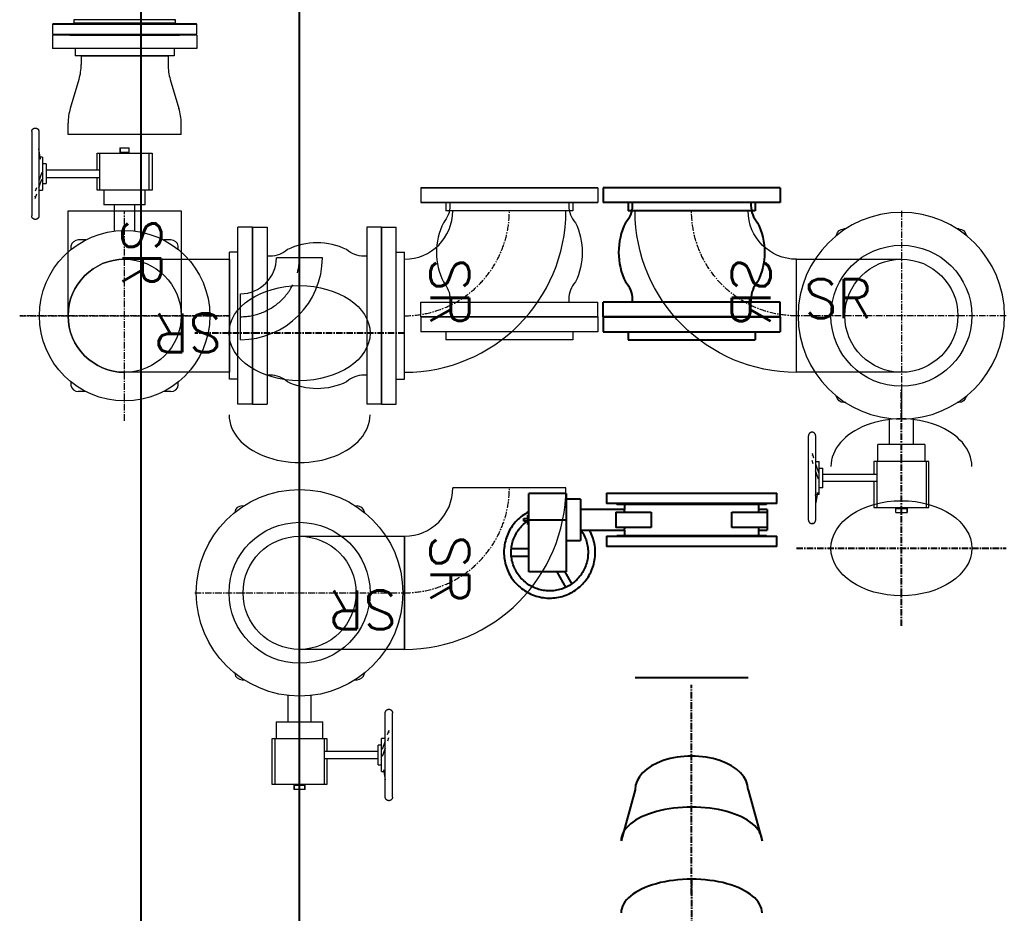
# Model space of a CAD drawing. Extents: x -181672 to 290600, y -29000 to 395522.
# Drawn here: x -171732 to -169821, y 26850 to 28580 of the extents above; entities that cross this region are included whole.
import ezdxf

# ---------------------------------------------------------------- set-up
doc = ezdxf.new("R2010")
doc.units = 0
doc.header["$LTSCALE"] = 10
doc.linetypes.add('XFM7P20PCW$0$CENTER', pattern=[2, 1.25, -0.25, 0.25, -0.25])
for name, color, linetype, lineweight in [('XFM7P20PCW$0$G-IMPT', 252, 'Continuous', 9), ('XFM7P20PCW$0$M-PIPE--2', 252, 'Continuous', 9), ('XFM7P20PCW$0$M-PIPE--4', 252, 'Continuous', 9), ('XFM7P20PCW$0$M-PIPE-PCWS', 252, 'Continuous', 9)]:
    doc.layers.add(name, color=color, linetype=linetype, lineweight=lineweight)
doc.layers.add('XFM7P20PCW$0$P-PCWR-20.7-P', color=252, linetype='Continuous')
doc.styles.add('XFM7P20PCW$0$Standard', font='txt.shx', dxfattribs={"bigfont": 'chineset.shx'})

# ---------------------------------------------------------------- blocks, each defined once
blk = doc.blocks.new('XFM7P20PCW$0$SL200')
for p, q in [((4.445, 17.145), (1.5875, 17.145)), ((1.5875, -17.145), (1.5875, 17.145)), ((4.445, -17.145), (4.445, 17.145)), ((1.5875, 12.303125), (0, 12.303125)), ((0, -12.303125), (0, 12.303125)), ((1.5875, -12.303125), (0, -12.303125)), ((4.445, -17.145), (1.5875, -17.145))]:
    blk.add_line(p, q)
blk = doc.blocks.new('XFM7P20PCW$0$A$C5F376116')
for p, q in [((0, 312.7), (0, 93.7)), ((312.7, 0), (93.7, 0))]:
    blk.add_line(p, q)
for radius in [312.7, 93.7]:
    blk.add_arc((0, 0), radius, 0, 90)
at = {"color": 1, "linetype": 'XFM7P20PCW$0$CENTER'}
blk.add_arc((0, 0), 203.2, 0, 90, dxfattribs=at)
at = {"color": 0, "style": 'XFM7P20PCW$0$Standard'}
blk.add_text('SR', height=75, dxfattribs=at).set_placement((91.2, 50.4))
blk = doc.blocks.new('XFM7P20PCW$0$R8-6')
at = {"color": 0, "linetype": 'ByBlock'}
for p, q in [((-8.41, 0), (8.41, 0)), ((-8.41, 0), (-8.41, -1.7)), ((8.41, 0), (8.41, -1.7)), ((-8.84, -4.59), (-10.53, -10.18)), ((8.84, -4.59), (10.53, -10.18)), ((-10.95, -15.24), (-10.95, -13.07)), ((10.95, -15.24), (10.95, -13.07)), ((10.95, -15.24), (-10.95, -15.24))]:
    blk.add_line(p, q, dxfattribs=at)
for centre, start, end in [((-18.41, -1.7), 343.2016, 0), ((18.41, -1.7), 180, 196.7984), ((-0.95, -13.07), 163.2016, 180), ((0.95, -13.07), 0, 16.7984)]:
    blk.add_arc(centre, 10, start, end, dxfattribs=at)
blk = doc.blocks.new('XFM7P20PCW$0$SL150')
for p, q in [((3.96875, 13.97), (1.42875, 13.97)), ((1.42875, -13.97), (1.42875, 13.97)), ((3.96875, -13.97), (3.96875, 13.97)), ((1.42875, 9.604375), (0, 9.604375)), ((0, -9.604375), (0, 9.604375)), ((1.42875, -9.604375), (0, -9.604375)), ((3.96875, -13.97), (1.42875, -13.97))]:
    blk.add_line(p, q)
blk = doc.blocks.new('XFM7P20PCW$0$HTS 150A-3D_dwg-5203735-參考樓層')
at = {"layer": 'XFM7P20PCW$0$G-IMPT'}
for p, q in [((204.5, 140), (203.5, 139)), ((203.5, 139), (203.5, -139)), ((223.5, 140), (204.5, 140)), ((204.5, 140), (204.5, -140)), ((223.5, -140), (223.5, 140)), ((201.5, 98.5), (195.5, 98.5)), ((195.5, 98.5), (195.5, -98.5)), ((201.5, -98.5), (201.5, 98.5)), ((225.5, 106), (223.5, 106)), ((225.5, -106), (225.5, 106)), ((195.5, -98.5), (201.5, -98.5)), ((223.5, -106), (225.5, -106)), ((203.5, -139), (204.5, -140)), ((204.5, -140), (223.5, -140))]:
    blk.add_line(p, q, dxfattribs=at)
at = {"layer": 'XFM7P20PCW$0$G-IMPT', "flags": 128}
for points in [[(195.5, 96.1), (195.5, 96.5), (195.5, 96.6)], [(201.5, 98.5), (201.6, 98.5), (201.7, 98.5), (201.7, 98.5), (201.8, 98.5), (201.9, 98.5), (202, 98.6), (202.1, 98.6), (202.1, 98.6), (202.2, 98.6), (202.3, 98.7), (202.4, 98.7), (202.4, 98.7), (202.5, 98.8), (202.6, 98.8), (202.6, 98.8), (202.7, 98.9), (202.8, 98.9), (202.8, 99), (202.9, 99.1), (202.9, 99.1), (203, 99.2), (203, 99.2), (203.1, 99.3), (203.1, 99.4), (203.2, 99.4), (203.2, 99.5), (203.3, 99.6), (203.3, 99.6), (203.3, 99.7), (203.4, 99.8), (203.4, 99.9), (203.4, 99.9), (203.4, 100), (203.5, 100.1), (203.5, 100.2), (203.5, 100.2), (203.5, 100.3), (203.5, 100.4), (203.5, 100.5)], [(203.5, -100.4), (203.5, -100.3), (203.5, -100.3), (203.5, -100.2), (203.5, -100.1), (203.4, -100), (203.4, -99.9), (203.4, -99.9), (203.4, -99.8), (203.3, -99.7), (203.3, -99.6), (203.3, -99.6), (203.2, -99.5), (203.2, -99.4), (203.2, -99.4), (203.1, -99.3), (203.1, -99.2), (203, -99.2), (202.9, -99.1), (202.9, -99.1), (202.8, -99), (202.8, -99), (202.7, -98.9), (202.6, -98.9), (202.6, -98.8), (202.5, -98.8), (202.4, -98.7), (202.4, -98.7), (202.3, -98.7), (202.2, -98.6), (202.1, -98.6), (202.1, -98.6), (202, -98.6), (201.9, -98.5), (201.8, -98.5), (201.8, -98.5), (201.7, -98.5), (201.6, -98.5), (201.5, -98.5), (201.5, -98.5)]]:
    blk.add_lwpolyline(points, dxfattribs=at)
blk = doc.blocks.new('XFM7P20PCW$0$A$Cb93b1cc9')
at = {"layer": 'XFM7P20PCW$0$G-IMPT'}
blk.add_blockref('XFM7P20PCW$0$HTS 150A-3D_dwg-5203735-參考樓層', (323, 189), dxfattribs=at)
blk = doc.blocks.new('XFM7P20PCW$0$A$C03461BB6')
at = {"color": 1, "linetype": 'XFM7P20PCW$0$CENTER'}
for p, q in [((0, 203.2), (0, -203.2)), ((203.2, 0), (-203.2, 0))]:
    blk.add_line(p, q, dxfattribs=at)
at = {"color": 0}
blk.add_lwpolyline([(0, -109.5), (-203.2, -109.5), (-203.2, 109.5), (0, 109.5)], dxfattribs=at)
blk.add_circle((0, 0), 109.5, dxfattribs=at)
at = {"color": 0, "style": 'XFM7P20PCW$0$Standard'}
blk.add_text('SR', height=75, dxfattribs=at).set_placement((-188.3, -4.4))
blk = doc.blocks.new('XFM7P20PCW$0$A$C5F2A0C79')
at = {"color": 1, "linetype": 'XFM7P20PCW$0$CENTER'}
for p, q in [((0, 203.2), (0, -203.2)), ((203.2, 0), (-203.2, 0))]:
    blk.add_line(p, q, dxfattribs=at)
at = {"color": 0}
blk.add_lwpolyline([(0, -109.5), (-203.2, -109.5), (-203.2, 109.5), (0, 109.5)], dxfattribs=at)
blk.add_arc((0, 0), 109.5, 270, 90, dxfattribs=at)
at = {"color": 0, "style": 'XFM7P20PCW$0$Standard'}
blk.add_text('SR', height=75, dxfattribs=at).set_placement((-188.3, -4.4))
blk = doc.blocks.new('XFM7P20PCW$0$BV-200A-T')
for p, q in [((-175.5, 363), (-175.3, 363.1)), ((-175.3, 363.1), (-175, 363.2)), ((-175, 363.2), (-174.7, 363.3)), ((-174.7, 363.3), (-174.5, 363.3)), ((-174.5, 363.3), (-174.2, 363.4)), ((-174.2, 363.4), (-173.9, 363.4)), ((-173.9, 363.4), (-173.6, 363.5)), ((-173.6, 363.5), (-173.4, 363.5)), ((-173.4, 363.5), (-173.1, 363.5)), ((-173.1, 363.5), (-173, 363.5)), ((-172.8, 362.2), (-173, 363.5)), ((-173, 363.5), (-173, 363.5)), ((-173, 363.5), (-172.7, 363.5)), ((-172.7, 363.5), (-172.4, 363.5)), ((-172.4, 363.5), (-172.2, 363.4)), ((-172.2, 363.4), (-171.9, 363.4)), ((-171.9, 363.4), (-171.6, 363.4)), ((-171.6, 363.4), (-171.3, 363.3)), ((-171.3, 363.3), (-171.1, 363.2)), ((-171.1, 363.2), (-170.8, 363.1)), ((-170.8, 363.1), (-170.5, 363.1)), ((-180, 357.1), (-179.9, 357.3)), ((-180, 356.8), (-180, 357.1)), ((-180, 356.5), (-180, 356.8)), ((-180, 356.5), (-180, 193.5)), ((-179.9, 357.9), (-179.8, 358.2)), ((-179.9, 357.6), (-179.9, 357.9)), ((-179.9, 357.3), (-179.9, 357.6)), ((-179.8, 358.2), (-179.7, 358.4)), ((-179.7, 358.4), (-179.6, 358.7)), ((-179.6, 359), (-179.4, 359.2)), ((-179.6, 358.7), (-179.6, 359)), ((-179.4, 359.2), (-179.3, 359.5)), ((-179.3, 359.5), (-179.2, 359.7)), ((-179.2, 359.7), (-179.1, 360)), ((-179.1, 360), (-178.9, 360.2)), ((-178.9, 360.2), (-178.8, 360.5)), ((-178.8, 360.5), (-178.6, 360.7)), ((-178.6, 360.7), (-178.4, 360.9)), ((-178.4, 360.9), (-178.3, 361.1)), ((-178.3, 361.1), (-178.1, 361.3)), ((-178.1, 361.3), (-177.9, 361.5)), ((-177.9, 361.5), (-177.7, 361.7)), ((-177.7, 361.7), (-177.5, 361.9)), ((-177.5, 361.9), (-177.2, 362.1)), ((-177.2, 362.1), (-177, 362.2)), ((-177, 362.2), (-176.8, 362.4)), ((-176.8, 362.4), (-176.5, 362.5)), ((-176.5, 362.5), (-176.3, 362.7)), ((-176.3, 362.7), (-176, 362.8)), ((-176, 362.8), (-175.8, 362.9)), ((-175.8, 362.9), (-175.5, 363)), ((-170.5, 363.1), (-170.3, 362.9)), ((-170.3, 362.9), (-170, 362.8)), ((-170, 362.8), (-169.8, 362.7)), ((-169.8, 362.7), (-169.5, 362.6)), ((-169.5, 362.6), (-169.3, 362.4)), ((-169.3, 362.4), (-169, 362.3)), ((-169, 362.3), (-168.8, 362.1)), ((-168.8, 362.1), (-168.6, 361.9)), ((-168.6, 361.9), (-168.4, 361.8)), ((-168.4, 361.8), (-168.2, 361.6)), ((-168.2, 361.6), (-168, 361.4)), ((-168, 361.4), (-167.8, 361.2)), ((-167.8, 361.2), (-167.6, 361)), ((-167.6, 361), (-167.4, 360.7)), ((-167.4, 360.7), (-167.3, 360.5)), ((-167.3, 360.5), (-167.1, 360.3)), ((-167.1, 360.3), (-167, 360)), ((-167, 360), (-166.8, 359.8)), ((-166.8, 359.8), (-166.7, 359.5)), ((-166.7, 359.5), (-166.6, 359.3)), ((-166.6, 359.3), (-166.5, 359)), ((-166.5, 359), (-166.4, 358.8)), ((-166.4, 358.8), (-166.3, 358.5)), ((-166.3, 358.5), (-166.2, 358.2)), ((-166.2, 358.2), (-166.2, 358)), ((-166.2, 358), (-166.1, 357.7)), ((-166.1, 357.7), (-166.1, 357.4)), ((-166.1, 357.4), (-166, 357.1)), ((-166, 357.1), (-166, 356.9)), ((-166, 356.9), (-166, 356.6)), ((-166, 356.6), (-166, 356.5)), ((-166, 356.5), (-166, 193.5)), ((-166, 356.5), (-166, 356.5)), ((-9, 325), (9, 325)), ((-9, 325), (-9, 315)), ((-8.6, 325), (-8.6, 317)), ((8.6, 317), (8.6, 325)), ((9, 315), (9, 325)), ((-166.1, 309.1), (-165.1, 303.5)), ((-162.7, 303.5), (-166, 323)), ((-159, 307), (-166, 307)), ((-159, 307), (-159, 243)), ((-53.1, 315), (53.1, 315)), ((-53.1, 282), (-53.1, 315)), ((-47.8, 243), (-47.8, 315)), ((-8.7, 317), (-9, 317)), ((-8.6, 317), (8.6, 317)), ((9, 317), (8.7, 317)), ((47.8, 243), (47.8, 315)), ((53.1, 315), (53.1, 243)), ((-152, 294.2), (-159, 294.2)), ((-152, 294.2), (-152, 255.8)), ((-160.6, 277.2), (-166.2, 261.1)), ((-49.1, 282), (-152, 282)), ((-152, 268), (-49.1, 268)), ((-53.1, 243), (-53.1, 268)), ((-166.1, 247.4), (-160.3, 264.2)), ((-159, 255.8), (-152, 255.8)), ((-170.9, 247.4), (-173, 241.3)), ((-173, 227.3), (-170, 236.1)), ((-173, 230.3), (-173, 231.3)), ((-166, 243), (-159, 243)), ((53.1, 243), (-53.1, 243)), ((-40, 243), (-40, 215)), ((40, 215), (40, 243)), ((40, 215), (-40, 215)), ((-20, 215), (-20, 163.6)), ((20, 163.6), (20, 215)), ((-180, 193.4), (-180, 193.5)), ((-180, 193.1), (-180, 193.4)), ((-180, 192.9), (-180, 193.1)), ((-179.9, 192.6), (-180, 192.9)), ((-179.9, 192.3), (-179.9, 192.6)), ((-179.8, 192), (-179.9, 192.3)), ((-179.8, 191.8), (-179.8, 192)), ((-179.7, 191.5), (-179.8, 191.8)), ((-179.6, 191.2), (-179.7, 191.5)), ((-179.5, 191), (-179.6, 191.2)), ((-166.3, 191.6), (-166.4, 191.3)), ((-166.4, 191.3), (-166.4, 191)), ((-166.2, 191.8), (-166.3, 191.6)), ((-166.1, 192.1), (-166.2, 191.8)), ((-166, 192.9), (-166.1, 192.7)), ((-166.1, 192.7), (-166.1, 192.4)), ((-166.1, 192.4), (-166.1, 192.1)), ((-166, 193.5), (-166, 193.2)), ((-166, 193.5), (-166, 193.5)), ((-166, 193.2), (-166, 192.9)), ((-179.4, 190.7), (-179.5, 191)), ((-179.3, 190.5), (-179.4, 190.7)), ((-179.2, 190.2), (-179.3, 190.5)), ((-179, 190), (-179.2, 190.2)), ((-178.9, 189.7), (-179, 190)), ((-178.7, 189.5), (-178.9, 189.7)), ((-178.6, 189.3), (-178.7, 189.5)), ((-178.4, 189), (-178.6, 189.3)), ((-178.2, 188.8), (-178.4, 189)), ((-178, 188.6), (-178.2, 188.8)), ((-177.8, 188.4), (-178, 188.6)), ((-177.6, 188.2), (-177.8, 188.4)), ((-177.4, 188.1), (-177.6, 188.2)), ((-177.2, 187.9), (-177.4, 188.1)), ((-177, 187.7), (-177.2, 187.9)), ((-176.7, 187.6), (-177, 187.7)), ((-176.5, 187.4), (-176.7, 187.6)), ((-176.2, 187.3), (-176.5, 187.4)), ((-176, 187.2), (-176.2, 187.3)), ((-175.7, 187.1), (-176, 187.2)), ((-175.5, 186.9), (-175.7, 187.1)), ((-175.2, 186.9), (-175.5, 186.9)), ((-174.9, 186.8), (-175.2, 186.9)), ((-174.7, 186.7), (-174.9, 186.8)), ((-174.4, 186.6), (-174.7, 186.7)), ((-174.1, 186.6), (-174.4, 186.6)), ((-173.8, 186.6), (-174.1, 186.6)), ((-173.6, 186.5), (-173.8, 186.6)), ((-173.3, 186.5), (-173.6, 186.5)), ((-173, 186.5), (-173.3, 186.5)), ((-172.9, 186.5), (-173, 186.5)), ((-172.6, 186.5), (-172.9, 186.5)), ((-172.4, 186.5), (-172.6, 186.5)), ((-172.1, 186.6), (-172.4, 186.5)), ((-171.8, 186.6), (-172.1, 186.6)), ((-171.5, 186.7), (-171.8, 186.6)), ((-171.3, 186.7), (-171.5, 186.7)), ((-171, 186.8), (-171.3, 186.7)), ((-170.7, 186.9), (-171, 186.8)), ((-170.5, 187), (-170.7, 186.9)), ((-170.2, 187.1), (-170.5, 187)), ((-170, 187.2), (-170.2, 187.1)), ((-169.7, 187.3), (-170, 187.2)), ((-169.5, 187.5), (-169.7, 187.3)), ((-169.2, 187.6), (-169.5, 187.5)), ((-169, 187.8), (-169.2, 187.6)), ((-168.8, 187.9), (-169, 187.8)), ((-168.5, 188.1), (-168.8, 187.9)), ((-168.3, 188.3), (-168.5, 188.1)), ((-168.1, 188.5), (-168.3, 188.3)), ((-167.9, 188.7), (-168.1, 188.5)), ((-167.7, 188.9), (-167.9, 188.7)), ((-167.6, 189.1), (-167.7, 188.9)), ((-167.4, 189.3), (-167.6, 189.1)), ((-167.2, 189.5), (-167.4, 189.3)), ((-167.1, 189.8), (-167.2, 189.5)), ((-166.9, 190), (-167.1, 189.8)), ((-166.8, 190.3), (-166.9, 190)), ((-166.7, 190.5), (-166.8, 190.3)), ((-166.6, 190.8), (-166.7, 190.5)), ((-166.4, 191), (-166.6, 190.8)), ((-104, 134.8), (-104, 128)), ((-75.1, 146.7), (-89.8, 146.7)), ((89.8, 146.7), (75.1, 146.7)), ((104, 128), (104, 134.8)), ((-104, -128), (-104, -134.8)), ((104, -134.8), (104, -128)), ((-75.1, -146.8), (-89.8, -146.8)), ((89.8, -146.8), (75.1, -146.8))]:
    blk.add_line(p, q)
blk.add_circle((0, 0), 165)
for centre, start, end in [((-89.8, 132.3), 90, 169.8685), ((89.8, 132.3), 10.1315, 90), ((-89.8, -132.3), 190.1315, 270), ((89.8, -132.3), 270, 349.8685)]:
    blk.add_arc(centre, 14.4, start, end)
blk = doc.blocks.new('XFM7P20PCW$0$A$C58ffb4ec')
for p, q in [((0, 25), (0, 22.14)), ((0, 25), (34.29, 25)), ((34.29, 25), (34.29, 22.14)), ((0, 22.14), (34.29, 22.14)), ((0, 2.86), (34.29, 2.86)), ((0, 0), (0, 2.86)), ((34.29, 0), (34.29, 2.86)), ((0, 0), (34.29, 0))]:
    blk.add_line(p, q)
for points in [[(5.64, 22.14), (5.64, 21.6, -0.184243), (4.35, 18.23, 0.231706), (4.35, 6.77, -0.184243), (5.64, 3.4), (5.64, 2.86)], [(28.65, 22.14), (28.65, 21.6, 0.184243), (29.94, 18.23, -0.231706), (29.94, 6.77, 0.184243), (28.65, 3.4), (28.65, 2.86)]]:
    blk.add_lwpolyline(points, format="xyb")
blk = doc.blocks.new('XFM7P20PCW$0$Es-080')
for p, q in [((-11.43, 15.87), (-11.43, 6.98)), ((4.45, 0), (-4.45, 0))]:
    blk.add_line(p, q)
for radius in [15.87, 6.98]:
    blk.add_arc((-11.43, 0), radius, 0, 90)
at = {"color": 1, "linetype": 'XFM7P20PCW$0$CENTER'}
blk.add_arc((-11.43, 0), 11.43, 0, 90, dxfattribs=at)
blk = doc.blocks.new('XFM7P20PCW$0$BV-250A-T')
for p, q in [((-177, 401.2), (-176.8, 401.4)), ((-176.8, 401.4), (-176.5, 401.5)), ((-176.5, 401.5), (-176.3, 401.7)), ((-176.3, 401.7), (-176, 401.8)), ((-176, 401.8), (-175.8, 401.9)), ((-175.8, 401.9), (-175.5, 402)), ((-175.5, 402), (-175.3, 402.1)), ((-175.3, 402.1), (-175, 402.2)), ((-175, 402.2), (-174.7, 402.3)), ((-174.7, 402.3), (-174.5, 402.3)), ((-174.5, 402.3), (-174.2, 402.4)), ((-174.2, 402.4), (-173.9, 402.4)), ((-173.9, 402.4), (-173.6, 402.5)), ((-173.6, 402.5), (-173.4, 402.5)), ((-173.4, 402.5), (-173.1, 402.5)), ((-173.1, 402.5), (-173, 402.5)), ((-172.8, 401.2), (-173, 402.5)), ((-173, 402.5), (-173, 402.5)), ((-173, 402.5), (-172.7, 402.5)), ((-172.7, 402.5), (-172.4, 402.5)), ((-172.4, 402.5), (-172.2, 402.4)), ((-172.2, 402.4), (-171.9, 402.4)), ((-171.9, 402.4), (-171.6, 402.4)), ((-171.6, 402.4), (-171.3, 402.3)), ((-171.3, 402.3), (-171.1, 402.2)), ((-171.1, 402.2), (-170.8, 402.1)), ((-170.8, 402.1), (-170.5, 402.1)), ((-170.5, 402.1), (-170.3, 401.9)), ((-170.3, 401.9), (-170, 401.8)), ((-170, 401.8), (-169.8, 401.7)), ((-169.8, 401.7), (-169.5, 401.6)), ((-169.5, 401.6), (-169.3, 401.4)), ((-169.3, 401.4), (-169, 401.3)), ((-180, 396.1), (-179.9, 396.3)), ((-180, 395.8), (-180, 396.1)), ((-180, 395.5), (-180, 395.8)), ((-180, 395.5), (-180, 232.5)), ((-179.9, 396.9), (-179.8, 397.2)), ((-179.9, 396.6), (-179.9, 396.9)), ((-179.9, 396.3), (-179.9, 396.6)), ((-179.8, 397.2), (-179.7, 397.4)), ((-179.7, 397.4), (-179.6, 397.7)), ((-179.6, 398), (-179.4, 398.2)), ((-179.6, 397.7), (-179.6, 398)), ((-179.4, 398.2), (-179.3, 398.5)), ((-179.3, 398.5), (-179.2, 398.7)), ((-179.2, 398.7), (-179.1, 399)), ((-179.1, 399), (-178.9, 399.2)), ((-178.9, 399.2), (-178.8, 399.5)), ((-178.8, 399.5), (-178.6, 399.7)), ((-178.6, 399.7), (-178.4, 399.9)), ((-178.4, 399.9), (-178.3, 400.1)), ((-178.3, 400.1), (-178.1, 400.3)), ((-178.1, 400.3), (-177.9, 400.5)), ((-177.9, 400.5), (-177.7, 400.7)), ((-177.7, 400.7), (-177.5, 400.9)), ((-177.5, 400.9), (-177.2, 401.1)), ((-177.2, 401.1), (-177, 401.2)), ((-169, 401.3), (-168.8, 401.1)), ((-168.8, 401.1), (-168.6, 400.9)), ((-168.6, 400.9), (-168.4, 400.8)), ((-168.4, 400.8), (-168.2, 400.6)), ((-168.2, 400.6), (-168, 400.4)), ((-168, 400.4), (-167.8, 400.2)), ((-167.8, 400.2), (-167.6, 400)), ((-167.6, 400), (-167.4, 399.7)), ((-167.4, 399.7), (-167.3, 399.5)), ((-167.3, 399.5), (-167.1, 399.3)), ((-167.1, 399.3), (-167, 399)), ((-167, 399), (-166.8, 398.8)), ((-166.8, 398.8), (-166.7, 398.5)), ((-166.7, 398.5), (-166.6, 398.3)), ((-166.6, 398.3), (-166.5, 398)), ((-166.5, 398), (-166.4, 397.8)), ((-166.4, 397.8), (-166.3, 397.5)), ((-166.3, 397.5), (-166.2, 397.2)), ((-166.2, 397.2), (-166.2, 397)), ((-166.2, 397), (-166.1, 396.7)), ((-166.1, 396.7), (-166.1, 396.4)), ((-166.1, 396.4), (-166, 396.1)), ((-166, 396.1), (-166, 395.9)), ((-166, 395.9), (-166, 395.6)), ((-166, 395.6), (-166, 395.5)), ((-166, 395.5), (-166, 232.5)), ((-166, 395.5), (-166, 395.5)), ((-53.1, 371), (53.1, 371)), ((-53.1, 321), (-53.1, 371)), ((-47.8, 282), (-47.8, 371)), ((-11, 381), (11, 381)), ((-11, 381), (-11, 371)), ((-10.7, 373), (-11, 373)), ((-10.5, 381), (-10.5, 373)), ((-10.5, 373), (10.5, 373)), ((10.5, 373), (10.5, 381)), ((10.5, 373), (11, 373)), ((11, 371), (11, 381)), ((47.8, 282), (47.8, 371)), ((53.1, 371), (53.1, 282)), ((-166.1, 348.1), (-165.1, 342.5)), ((-162.7, 342.5), (-166, 362)), ((-159, 346), (-166, 346)), ((-159, 346), (-159, 282)), ((-152, 333.2), (-159, 333.2)), ((-152, 333.2), (-152, 294.8)), ((-160.6, 316.2), (-166.2, 300.1)), ((-49.1, 321), (-152, 321)), ((-152, 307), (-49.1, 307)), ((-53.1, 282), (-53.1, 307)), ((-166.1, 286.4), (-160.3, 303.3)), ((-159, 294.8), (-152, 294.8)), ((-170.9, 286.4), (-173, 280.3)), ((-173, 266.3), (-170, 275.1)), ((-173, 269.3), (-173, 270.3)), ((-166, 282), (-159, 282)), ((53.1, 282), (-53.1, 282)), ((-45.3, 282), (-45.3, 249.5)), ((45.3, 249.5), (45.3, 282)), ((45.3, 249.5), (-45.3, 249.5)), ((-22.7, 249.5), (-22.7, 198.7)), ((22.7, 198.7), (22.7, 249.5)), ((-180, 232.4), (-180, 232.5)), ((-180, 232.1), (-180, 232.4)), ((-180, 231.9), (-180, 232.1)), ((-179.9, 231.6), (-180, 231.9)), ((-179.9, 231.3), (-179.9, 231.6)), ((-179.8, 231), (-179.9, 231.3)), ((-179.8, 230.8), (-179.8, 231)), ((-179.7, 230.5), (-179.8, 230.8)), ((-179.6, 230.2), (-179.7, 230.5)), ((-179.5, 230), (-179.6, 230.2)), ((-179.4, 229.7), (-179.5, 230)), ((-179.3, 229.5), (-179.4, 229.7)), ((-179.2, 229.2), (-179.3, 229.5)), ((-166.7, 229.5), (-166.8, 229.3)), ((-166.6, 229.8), (-166.7, 229.5)), ((-166.4, 230), (-166.6, 229.8)), ((-166.3, 230.6), (-166.4, 230.3)), ((-166.4, 230.3), (-166.4, 230)), ((-166.2, 230.8), (-166.3, 230.6)), ((-166.1, 231.1), (-166.2, 230.8)), ((-166, 231.9), (-166.1, 231.7)), ((-166.1, 231.7), (-166.1, 231.4)), ((-166.1, 231.4), (-166.1, 231.1)), ((-166, 232.5), (-166, 232.2)), ((-166, 232.5), (-166, 232.5)), ((-166, 232.2), (-166, 231.9)), ((-179, 229), (-179.2, 229.2)), ((-178.9, 228.7), (-179, 229)), ((-178.7, 228.5), (-178.9, 228.7)), ((-178.6, 228.3), (-178.7, 228.5)), ((-178.4, 228), (-178.6, 228.3)), ((-178.2, 227.8), (-178.4, 228)), ((-178, 227.6), (-178.2, 227.8)), ((-177.8, 227.4), (-178, 227.6)), ((-177.6, 227.2), (-177.8, 227.4)), ((-177.4, 227.1), (-177.6, 227.2)), ((-177.2, 226.9), (-177.4, 227.1)), ((-177, 226.7), (-177.2, 226.9)), ((-176.7, 226.6), (-177, 226.7)), ((-176.5, 226.4), (-176.7, 226.6)), ((-176.2, 226.3), (-176.5, 226.4)), ((-176, 226.2), (-176.2, 226.3)), ((-175.7, 226.1), (-176, 226.2)), ((-175.5, 225.9), (-175.7, 226.1)), ((-175.2, 225.9), (-175.5, 225.9)), ((-174.9, 225.8), (-175.2, 225.9)), ((-174.7, 225.7), (-174.9, 225.8)), ((-174.4, 225.6), (-174.7, 225.7)), ((-174.1, 225.6), (-174.4, 225.6)), ((-173.8, 225.6), (-174.1, 225.6)), ((-173.6, 225.5), (-173.8, 225.6)), ((-173.3, 225.5), (-173.6, 225.5)), ((-173, 225.5), (-173.3, 225.5)), ((-172.9, 225.5), (-173, 225.5)), ((-172.6, 225.5), (-172.9, 225.5)), ((-172.4, 225.5), (-172.6, 225.5)), ((-172.1, 225.6), (-172.4, 225.5)), ((-171.8, 225.6), (-172.1, 225.6)), ((-171.5, 225.7), (-171.8, 225.6)), ((-171.3, 225.7), (-171.5, 225.7)), ((-171, 225.8), (-171.3, 225.7)), ((-170.7, 225.9), (-171, 225.8)), ((-170.5, 226), (-170.7, 225.9)), ((-170.2, 226.1), (-170.5, 226)), ((-170, 226.2), (-170.2, 226.1)), ((-169.7, 226.3), (-170, 226.2)), ((-169.5, 226.5), (-169.7, 226.3)), ((-169.2, 226.6), (-169.5, 226.5)), ((-169, 226.8), (-169.2, 226.6)), ((-168.8, 226.9), (-169, 226.8)), ((-168.5, 227.1), (-168.8, 226.9)), ((-168.3, 227.3), (-168.5, 227.1)), ((-168.1, 227.5), (-168.3, 227.3)), ((-167.9, 227.7), (-168.1, 227.5)), ((-167.7, 227.9), (-167.9, 227.7)), ((-167.6, 228.1), (-167.7, 227.9)), ((-167.4, 228.3), (-167.6, 228.1)), ((-167.2, 228.5), (-167.4, 228.3)), ((-167.1, 228.8), (-167.2, 228.5)), ((-166.9, 229), (-167.1, 228.8)), ((-166.8, 229.3), (-166.9, 229)), ((-125.6, 156.3), (-125.6, 155.6)), ((-107.8, 168.2), (-111.4, 168.2)), ((111.4, 168.2), (107.8, 168.2)), ((125.6, 155.6), (125.6, 156.3)), ((-125.6, -155.6), (-125.6, -156.3)), ((-107.8, -168.3), (-111.4, -168.3)), ((111.4, -168.3), (107.8, -168.3)), ((125.6, -156.3), (125.6, -155.6))]:
    blk.add_line(p, q)
blk.add_circle((0, 0), 200)
for centre, start, end in [((-111.4, 153.8), 90, 169.8685), ((111.4, 153.8), 10.1315, 90), ((-111.4, -153.8), 190.1315, 270), ((111.4, -153.8), 270, 349.8685)]:
    blk.add_arc(centre, 14.4, start, end)
blk = doc.blocks.new('XFM7P20PCW$0$BV-200A-HN')
for p, q in [((-39.1, 363.3), (-42.6, 363)), ((-35.6, 363.5), (-39.1, 363.3)), ((-32, 363.5), (-35.6, 363.5)), ((-28.5, 363.4), (-32, 363.5)), ((-25, 363.1), (-28.5, 363.4)), ((-21.5, 362.7), (-25, 363.1)), ((-87.9, 344.4), (-90.6, 342.2)), ((-85.1, 346.6), (-87.9, 344.4)), ((-82.2, 348.6), (-85.1, 346.6)), ((-79.2, 350.5), (-82.2, 348.6)), ((-76.1, 352.3), (-79.2, 350.5)), ((-73, 353.9), (-76.1, 352.3)), ((-69.8, 355.5), (-73, 353.9)), ((-66.6, 356.9), (-69.8, 355.5)), ((-63.3, 358.2), (-66.6, 356.9)), ((-59.9, 359.3), (-63.3, 358.2)), ((-62.8, 343.3), (-60, 344.4)), ((-60, 344.4), (-57.2, 345.5)), ((-56.5, 360.3), (-59.9, 359.3)), ((-57.2, 345.5), (-54.4, 346.4)), ((-53.1, 361.2), (-56.5, 360.3)), ((-54.4, 346.4), (-51.5, 347.2)), ((-49.6, 361.9), (-53.1, 361.2)), ((-51.5, 347.2), (-48.6, 347.9)), ((-46.2, 362.5), (-49.6, 361.9)), ((-48.6, 347.9), (-45.7, 348.4)), ((-42.6, 363), (-46.2, 362.5)), ((-45.7, 348.4), (-42.7, 348.9)), ((-42.7, 348.9), (-39.8, 349.2)), ((-40, 350.2), (-40, 315)), ((-39.8, 349.2), (-36.8, 349.4)), ((-36.8, 349.4), (-33.8, 349.5)), ((-33.8, 349.5), (-30.8, 349.5)), ((-30.8, 349.5), (-27.8, 349.3)), ((-27.8, 349.3), (-24.9, 349.1)), ((-26, 315), (-26, 350.1)), ((-24.9, 349.1), (-21.9, 348.7)), ((-21.9, 348.7), (-19, 348.2)), ((-18, 362.2), (-21.5, 362.7)), ((-19, 348.2), (-16.1, 347.6)), ((-14.5, 361.5), (-18, 362.2)), ((-16.1, 347.6), (-13.2, 346.8)), ((-11, 360.7), (-14.5, 361.5)), ((-13.2, 346.8), (-10.3, 346)), ((-7.6, 359.8), (-11, 360.7)), ((-10.3, 346), (-7.5, 345)), ((-4.3, 358.7), (-7.6, 359.8)), ((-7.5, 345), (-4.7, 343.9)), ((-0.9, 357.5), (-4.3, 358.7)), ((2.3, 356.1), (-0.9, 357.5)), ((5.6, 354.7), (2.3, 356.1)), ((8.7, 353.1), (5.6, 354.7)), ((11.8, 351.3), (8.7, 353.1)), ((14.8, 349.5), (11.8, 351.3)), ((17.8, 347.5), (14.8, 349.5)), ((20.6, 345.4), (17.8, 347.5)), ((23.4, 343.2), (20.6, 345.4)), ((-104.9, 326.5), (-106.9, 323.6)), ((-102.8, 329.4), (-104.9, 326.5)), ((-100.6, 332.1), (-102.8, 329.4)), ((-98.3, 334.8), (-100.6, 332.1)), ((-95.8, 337.3), (-98.3, 334.8)), ((-93.3, 339.8), (-95.8, 337.3)), ((-90.6, 342.2), (-93.3, 339.8)), ((-89, 324.1), (-87, 326.3)), ((-87, 326.3), (-84.9, 328.4)), ((-84.9, 328.4), (-82.7, 330.5)), ((-82.7, 330.5), (-80.5, 332.4)), ((-80.5, 332.4), (-78.1, 334.3)), ((-78.1, 334.3), (-75.7, 336)), ((-75.7, 336), (-73.3, 337.7)), ((-73.3, 337.7), (-70.7, 339.2)), ((-70.7, 339.2), (-68.1, 340.7)), ((-68.1, 340.7), (-65.5, 342.1)), ((-65.5, 342.1), (-62.8, 343.3)), ((-4.7, 343.9), (-2, 342.7)), ((-2, 342.7), (0.7, 341.4)), ((0.7, 341.4), (3.3, 340)), ((3.3, 340), (5.9, 338.5)), ((5.9, 338.5), (8.4, 336.9)), ((8.4, 336.9), (10.8, 335.2)), ((10.8, 335.2), (13.2, 333.4)), ((13.2, 333.4), (15.5, 331.5)), ((15.5, 331.5), (17.7, 329.6)), ((17.7, 329.6), (19.9, 327.5)), ((19.9, 327.5), (21.9, 325.3)), ((21.9, 325.3), (23.9, 323.1)), ((26.1, 340.9), (23.4, 343.2)), ((28.7, 338.5), (26.1, 340.9)), ((27.3, 325), (32.7, 325)), ((27.3, 317), (27.3, 325)), ((31.1, 336), (28.7, 338.5)), ((33.5, 333.4), (31.1, 336)), ((32.7, 325), (32.7, 317)), ((35.8, 330.6), (33.5, 333.4)), ((38, 327.9), (35.8, 330.6)), ((40, 325), (38, 327.9)), ((42, 322), (40, 325)), ((-115.1, 308), (-116.4, 304.6)), ((-113.8, 311.2), (-115.1, 308)), ((-112.2, 314.4), (-113.8, 311.2)), ((-110.6, 317.6), (-112.2, 314.4)), ((-108.8, 320.6), (-110.6, 317.6)), ((-106.9, 323.6), (-108.8, 320.6)), ((-101.6, 304), (-100.4, 306.7)), ((-100.4, 306.7), (-99.1, 309.4)), ((-99.1, 309.4), (-97.7, 312)), ((-97.7, 312), (-96.1, 314.6)), ((-96.1, 314.6), (-94.5, 317.1)), ((-94.5, 317.1), (-92.8, 319.5)), ((-92.8, 319.5), (-90.9, 321.8)), ((-90.9, 321.8), (-89, 324.1)), ((-70.8, 315), (81, 315)), ((-70.8, 243), (-70.8, 315)), ((21, 317), (21, 315)), ((21, 317), (27.7, 317)), ((23.9, 323.1), (25.8, 320.8)), ((25.8, 320.8), (27.3, 318.7)), ((32.1, 317), (27.9, 317)), ((30, 315), (30, 243)), ((32.7, 317), (32.3, 317)), ((32.7, 317), (39, 317)), ((39, 315), (39, 317)), ((43.8, 319), (42, 322)), ((45.5, 315.9), (43.8, 319)), ((45.9, 315), (45.5, 315.9)), ((81, 243), (81, 315)), ((-120.6, 287.5), (-121, 284)), ((-120, 291), (-120.6, 287.5)), ((-119.3, 294.5), (-120, 291)), ((-118.5, 297.9), (-119.3, 294.5)), ((-117.5, 301.3), (-118.5, 297.9)), ((-116.4, 304.6), (-117.5, 301.3)), ((-107, 283.9), (-106.5, 286.9)), ((-106.5, 286.9), (-106, 289.8)), ((-106, 289.8), (-105.4, 292.7)), ((-105.4, 292.7), (-104.6, 295.6)), ((-104.6, 295.6), (-103.7, 298.4)), ((-103.7, 298.4), (-102.7, 301.2)), ((-102.7, 301.2), (-101.6, 304)), ((-121.3, 280.4), (-121.5, 276.9)), ((-121.5, 276.9), (-121.5, 275)), ((-121.5, 275), (-121.4, 271.5)), ((-121.4, 271.5), (-121.2, 267.9)), ((-121, 284), (-121.3, 280.4)), ((-121.2, 267.9), (-120.9, 264.4)), ((-107.5, 275), (-107.4, 278)), ((-107.5, 273.4), (-107.5, 275)), ((-107.4, 270.4), (-107.5, 273.4)), ((-107.4, 278), (-107.3, 281)), ((-107.1, 267.4), (-107.4, 270.4)), ((-107.3, 281), (-107, 283.9)), ((-120.9, 264.4), (-120.4, 260.9)), ((-120.4, 260.9), (-119.7, 257.4)), ((-119.7, 257.4), (-119, 254)), ((-119, 254), (-118.1, 250.5)), ((-118.1, 250.5), (-117, 247.2)), ((-106.8, 264.5), (-107.1, 267.4)), ((-106.3, 261.5), (-106.8, 264.5)), ((-105.7, 258.6), (-106.3, 261.5)), ((-105, 255.7), (-105.7, 258.6)), ((-104.1, 252.9), (-105, 255.7)), ((-103.2, 250), (-104.1, 252.9)), ((-102.1, 247.3), (-103.2, 250)), ((-70.8, 261.3), (-101.4, 243.6)), ((-117, 247.2), (-115.8, 243.8)), ((-115.8, 243.8), (-114.5, 240.5)), ((-114.5, 240.5), (-113.1, 237.3)), ((-113.1, 237.3), (-111.5, 234.1)), ((-111.5, 234.1), (-109.8, 231)), ((-109.8, 231), (-108, 228)), ((-101, 244.5), (-102.1, 247.3)), ((-99.7, 241.8), (-101, 244.5)), ((-98.3, 239.2), (-99.7, 241.8)), ((-96.8, 236.6), (-98.3, 239.2)), ((-95.3, 234.1), (-96.8, 236.6)), ((-93.6, 231.6), (-95.3, 234.1)), ((-94.6, 231.3), (-70.8, 245.1)), ((-91.8, 229.2), (-93.6, 231.6)), ((81, 243), (-70.8, 243)), ((-10, 243), (-10, 215)), ((70, 215), (70, 243)), ((-108, 228), (-106, 225)), ((-106, 225), (-104, 222.1)), ((-104, 222.1), (-101.8, 219.4)), ((-101.8, 219.4), (-99.5, 216.6)), ((-99.5, 216.6), (-97.1, 214)), ((-97.1, 214), (-94.7, 211.5)), ((-94.7, 211.5), (-92.1, 209.1)), ((-89.9, 226.9), (-91.8, 229.2)), ((-87.9, 224.7), (-89.9, 226.9)), ((-85.9, 222.5), (-87.9, 224.7)), ((-83.7, 220.4), (-85.9, 222.5)), ((-81.5, 218.5), (-83.7, 220.4)), ((-79.2, 216.6), (-81.5, 218.5)), ((-76.8, 214.8), (-79.2, 216.6)), ((-74.4, 213.1), (-76.8, 214.8)), ((-71.9, 211.5), (-74.4, 213.1)), ((-69.3, 210), (-71.9, 211.5)), ((70, 215), (-10, 215)), ((4.7, 210.8), (2.1, 209.3)), ((7.3, 212.3), (4.7, 210.8)), ((9.7, 214), (7.3, 212.3)), ((10, 214.2), (9.7, 214)), ((10, 215), (10, 130)), ((50, 130), (50, 215)), ((-92.1, 209.1), (-89.4, 206.8)), ((-89.4, 206.8), (-86.6, 204.6)), ((-86.6, 204.6), (-83.8, 202.5)), ((-83.8, 202.5), (-80.8, 200.5)), ((-80.8, 200.5), (-77.8, 198.7)), ((-77.8, 198.7), (-74.7, 196.9)), ((-74.7, 196.9), (-71.6, 195.3)), ((-71.6, 195.3), (-68.3, 193.9)), ((-66.7, 208.6), (-69.3, 210)), ((-68.3, 193.9), (-65.1, 192.5)), ((-64, 207.3), (-66.7, 208.6)), ((-65.1, 192.5), (-61.7, 191.3)), ((-61.3, 206.1), (-64, 207.3)), ((-61.7, 191.3), (-58.4, 190.2)), ((-58.5, 205), (-61.3, 206.1)), ((-55.7, 204), (-58.5, 205)), ((-52.8, 203.2), (-55.7, 204)), ((-49.9, 202.4), (-52.8, 203.2)), ((-47, 201.8), (-49.9, 202.4)), ((-44.1, 201.3), (-47, 201.8)), ((-41.1, 200.9), (-44.1, 201.3)), ((-38.2, 200.7), (-41.1, 200.9)), ((-35.2, 200.5), (-38.2, 200.7)), ((-32.2, 200.5), (-35.2, 200.5)), ((-29.2, 200.6), (-32.2, 200.5)), ((-26.2, 200.8), (-29.2, 200.6)), ((-23.3, 201.1), (-26.2, 200.8)), ((-20.3, 201.6), (-23.3, 201.1)), ((-17.4, 202.1), (-20.3, 201.6)), ((-14.5, 202.8), (-17.4, 202.1)), ((-11.6, 203.6), (-14.5, 202.8)), ((-8.8, 204.5), (-11.6, 203.6)), ((-6, 205.6), (-8.8, 204.5)), ((-6.1, 190.7), (-2.7, 191.8)), ((-3.2, 206.7), (-6, 205.6)), ((-0.5, 207.9), (-3.2, 206.7)), ((-2.7, 191.8), (0.6, 193.1)), ((2.1, 209.3), (-0.5, 207.9)), ((0.6, 193.1), (3.8, 194.5)), ((3.8, 194.5), (7, 196.1)), ((7, 196.1), (10, 197.7)), ((-58.4, 190.2), (-55, 189.3)), ((-55, 189.3), (-51.5, 188.5)), ((-51.5, 188.5), (-48, 187.8)), ((-48, 187.8), (-44.5, 187.3)), ((-44.5, 187.3), (-41, 186.9)), ((-41, 186.9), (-37.5, 186.6)), ((-37.5, 186.6), (-34, 186.5)), ((-34, 186.5), (-30.4, 186.5)), ((-30.4, 186.5), (-26.9, 186.7)), ((-26.9, 186.7), (-23.4, 187)), ((-23.4, 187), (-19.8, 187.5)), ((-19.8, 187.5), (-16.4, 188.1)), ((-16.4, 188.1), (-12.9, 188.8)), ((-12.9, 188.8), (-9.5, 189.7)), ((-9.5, 189.7), (-6.1, 190.7)), ((-1.6, 165), (-21.6, 165)), ((-21.6, -165), (-21.6, 165)), ((-1.6, 165), (-1.6, -165)), ((81.6, 165), (61.6, 165)), ((61.6, -165), (61.6, 165)), ((81.6, 165), (81.6, -165)), ((0, 145), (-1.6, 145)), ((0, 145), (0, -145)), ((45, 146.7), (15, 146.7)), ((15, 78), (15, 146.7)), ((45, 146.7), (45, 78)), ((61.6, 145), (60, 145)), ((60, -145), (60, 145)), ((10, 130), (0, 130)), ((60, 130), (50, 130)), ((45, 78), (15, 78)), ((15, -78), (45, -78)), ((15, -146.7), (15, -78)), ((45, -78), (45, -146.7)), ((0, -130), (10, -130)), ((10, -130), (10, -146.7)), ((50, -146.7), (50, -130)), ((50, -130), (60, -130)), ((-1.6, -145), (0, -145)), ((50, -146.7), (10, -146.7)), ((60, -145), (61.6, -145)), ((-21.6, -165), (-1.6, -165)), ((61.6, -165), (81.6, -165))]:
    blk.add_line(p, q)
for centre, start, end in [((-33, 356.5), 85.2104, 94.7896), ((-103.6, 234.3), 205.2104, 214.7896)]:
    blk.add_arc(centre, 7, start, end)
for points in [[(10, 130), (10, 130), (10.4, 129.9), (12.1, 129.7), (13.9, 129.5), (15, 129.3)], [(45, 129.3), (46.1, 129.5), (47.9, 129.7), (49.6, 129.9), (50, 130), (50, 130)], [(15, -129.3), (13.9, -129.5), (12.1, -129.7), (10.4, -129.9), (10, -130), (10, -130)], [(50, -130), (50, -130), (49.6, -129.9), (47.9, -129.7), (46.1, -129.5), (45, -129.3)]]:
    blk.add_open_spline(points, degree=3)
blk = doc.blocks.new('XFM7P20PCW$0$A$Ca4b834ba')
at = {"color": 1, "linetype": 'XFM7P20PCW$0$CENTER'}
for p, q in [((-429.7, -1891.4), (-836.1, -1891.4)), ((532.9, -2458.1), (532.9, -2000.9)), ((329.7, -2307.8), (736.1, -2307.8)), ((126.5, -2978.5), (126.5, -2572.1)), ((126.5, -2948.7), (126.5, -3355.1))]:
    blk.add_line(p, q, dxfattribs=at)
at = {"layer": 'XFM7P20PCW$0$M-PIPE--2'}
blk.add_circle((-632.9, -2394.1), 136.5, dxfattribs=at)
blk.add_ellipse((-632.9, -1891.4), major_axis=(-136.5, 0), ratio=0.674206, dxfattribs=at)
blk.add_ellipse((-632.9, -2049.8), major_axis=(-136.5, 0), ratio=0.674206, start_param=6.283184, end_param=9.424779, dxfattribs=at)
at = {"layer": 'XFM7P20PCW$0$M-PIPE-PCWS'}
blk.add_circle((532.9, -1857.7), 136.5, dxfattribs=at)
blk.add_ellipse((532.9, -2149.4), major_axis=(136.5, 0), ratio=0.674206, start_param=6.283184, end_param=9.424779, dxfattribs=at)
blk.add_ellipse((532.9, -2307.8), major_axis=(136.5, 0), ratio=0.674206, dxfattribs=at)
at = {"layer": 'XFM7P20PCW$0$P-PCWR-20.7-P'}
for p, q in [((236, -2558.6), (17, -2558.6)), ((17, -2775.3), (-10, -2874)), ((236, -2775.3), (263, -2874))]:
    blk.add_line(p, q, dxfattribs=at)
for centre, major_axis, ratio in [((126.5, -2775.3), (109.5, 0), 0.594111), ((126.5, -2874), (136.5, 0), 0.47667), ((126.5, -3013.7), (136.5, 0), 0.47667)]:
    blk.add_ellipse(centre, major_axis=major_axis, ratio=ratio, start_param=0, end_param=3.141593, dxfattribs=at)
at = {"layer": 'XFM7P20PCW$0$M-PIPE--2', "xscale": 10.00000000000001, "yscale": 10.00000000000001, "zscale": 10.00000000000001}
blk.add_blockref('XFM7P20PCW$0$A$C58ffb4ec', (-397.9, -1860), dxfattribs=at)
at = {"layer": 'XFM7P20PCW$0$M-PIPE--2', "xscale": 10.00000000000002, "yscale": 10.00000000000002, "zscale": 10.00000000000002, "rotation": 90}
blk.add_blockref('XFM7P20PCW$0$SL200', (-226.5, -1904.5), dxfattribs=at)
at = {"layer": 'XFM7P20PCW$0$M-PIPE--2'}
for name, p, rotation in [('XFM7P20PCW$0$A$C03461BB6', (-632.9, -2394.1), 180), ('XFM7P20PCW$0$BV-250A-T', (-632.9, -2394.1), 180), ('XFM7P20PCW$0$A$C5F376116', (-429.7, -2190.9), 270)]:
    blk.add_blockref(name, p, dxfattribs=dict(at, rotation=rotation))
at = {"layer": 'XFM7P20PCW$0$M-PIPE--4'}
for name, p, rotation in [('XFM7P20PCW$0$A$Cb93b1cc9', (-1160.8, -766.1), 270), ('XFM7P20PCW$0$A$C03461BB6', (-971.8, -1857.7), 270), ('XFM7P20PCW$0$A$C5F2A0C79', (-971.8, -1857.7), 180), ('XFM7P20PCW$0$A$C5F376116', (-429.7, -1654.5), 270)]:
    blk.add_blockref(name, p, dxfattribs=dict(at, rotation=rotation))
for name, p, xscale, yscale, zscale, rotation in [('XFM7P20PCW$0$SL150', (-971.8, -1354.3), 10.00000000000002, 10.00000000000002, 10.00000000000002, 90), ('XFM7P20PCW$0$SL200', (-226.5, -1654.5), 10.00000000000002, 10.00000000000002, 10.00000000000002, 90), ('XFM7P20PCW$0$A$C58ffb4ec', (-724.1, -1686.2), 10.00000000000001, 10.00000000000001, 10.00000000000001, 270), ('XFM7P20PCW$0$Es-080', (-747.5, -1859.6), 10.00000000000001, 10.00000000000001, 10.00000000000001, 270)]:
    blk.add_blockref(name, p, dxfattribs=dict(at, xscale=xscale, yscale=yscale, zscale=zscale, rotation=rotation))
at = {"layer": 'XFM7P20PCW$0$M-PIPE--4', "yscale": 10.00000000000001}
for name, p, xscale, zscale in [('XFM7P20PCW$0$R8-6', (-971.8, -1354.3), 10.00000000000001, 10.00000000000001), ('XFM7P20PCW$0$SL200', (-768.6, -1857.7), 10.00000000000001, 10.00000000000001), ('XFM7P20PCW$0$SL200', (-429.7, -1857.7), -10.00000000000001, 10)]:
    blk.add_blockref(name, p, dxfattribs=dict(at, xscale=xscale, zscale=zscale))
at = {"layer": 'XFM7P20PCW$0$M-PIPE--4'}
blk.add_blockref('XFM7P20PCW$0$BV-200A-T', (-971.8, -1857.7), dxfattribs=at)
at = {"layer": 'XFM7P20PCW$0$M-PIPE-PCWS'}
for name, p, xscale, rotation in [('XFM7P20PCW$0$A$C5F376116', (329.7, -1654.6), -1.000000000000003, 90), ('XFM7P20PCW$0$BV-250A-T', (532.9, -1857.7), -0.9999999999999997, 179.9970098824261)]:
    blk.add_blockref(name, p, dxfattribs=dict(at, xscale=xscale, rotation=rotation))
blk.add_blockref('XFM7P20PCW$0$A$C03461BB6', (532.9, -1857.7), dxfattribs=at)
at = {"layer": 'XFM7P20PCW$0$P-PCWR-20.7-P', "xscale": -10.00000000000001, "yscale": 10.00000000000001, "zscale": 10}
blk.add_blockref('XFM7P20PCW$0$A$C58ffb4ec', (297.9, -1860), dxfattribs=at)
at = {"layer": 'XFM7P20PCW$0$P-PCWR-20.7-P'}
for p, xscale, yscale, zscale, rotation in [((126.5, -1654.6), 10.00000000000002, 10.00000000000002, 10.00000000000002, 90), ((126.5, -1904.5), -10.00000000000001, 10.00000000000001, 10, 270)]:
    blk.add_blockref('XFM7P20PCW$0$SL200', p, dxfattribs=dict(at, xscale=xscale, yscale=yscale, zscale=zscale, rotation=rotation))
at = {"layer": 'XFM7P20PCW$0$P-PCWR-20.7-P', "rotation": 90}
blk.add_blockref('XFM7P20PCW$0$BV-200A-HN', (126.5, -2282.9), dxfattribs=at)
blk = doc.blocks.new('XFM7P20PCW')
for p, q in [((-171496.83737, 26724.03798), (-171496.83737, 32559.64694)), ((-171189.73737, 26580.62606), (-171189.73737, 32416.23502))]:
    blk.add_line(p, q)
blk.add_blockref('XFM7P20PCW$0$A$Ca4b834ba', (-170556.83737, 29864.56704))

msp = doc.modelspace()

# ---------------------------------------------------------------- block references
msp.add_blockref('XFM7P20PCW', (0, 0))

doc.saveas('drawing.dxf')
